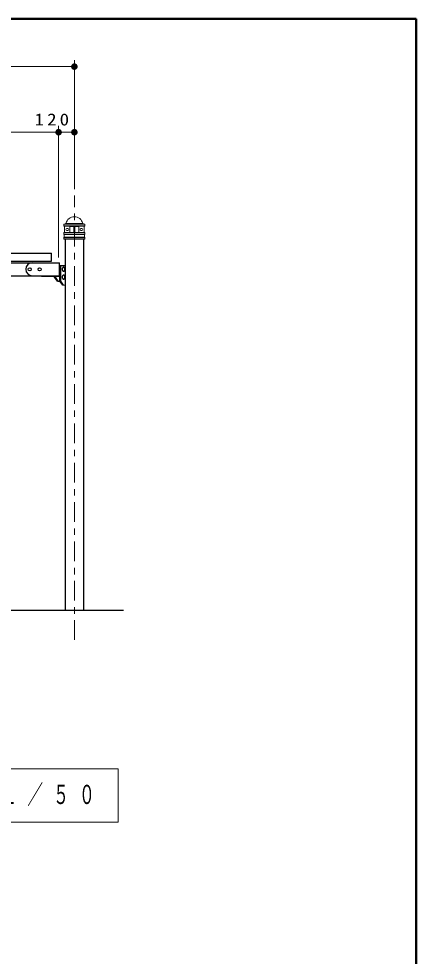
# Model space of a CAD drawing. Units: millimetres on the paper, scale 1:50. Extents: x -365 to 10, y -38 to 257.
# Drawn here: x -60.6 to 0, y 114.1 to 257 of the extents above; entities that cross this region are included whole.
import ezdxf

# ---------------------------------------------------------------- set-up
doc = ezdxf.new("R2010")
doc.units = ezdxf.units.MM
doc.linetypes.add('USER2', pattern=[6, 3, -1, 1, -1])
doc.layers.add('LY_1', color=7, linetype='Continuous', lineweight=25)
doc.layers.add('LY_2', color=7, linetype='Continuous', lineweight=13)
doc.styles.add('ＭＳ ゴシック', font='')
doc.styles.get('ＭＳ ゴシック').set_extended_font_data('MS Gothic')

# ---------------------------------------------------------------- blocks, each defined once
blk = doc.blocks.new('filled_dot')
at = {"color": 0, "linetype": 'Continuous', "lineweight": -2, "const_width": 1.25}
blk.add_lwpolyline([(-0.625, 0, 1), (0.625, 0, 1)], format="xyb", close=True, dxfattribs=at)

msp = doc.modelspace()

# ---------------------------------------------------------------- linework, layer by layer
at = {"layer": 'LY_1', "lineweight": 13}
for p, q in [((-52.107, 231.028), (-52.107, 250.697)), ((-116.907, 249.697), (-52.107, 249.697)), ((-54.507, 220.606), (-54.507, 240.697)), ((-114.507, 239.697), (-54.507, 239.697)), ((-58.272, 239.697), (-52.107, 239.697)), ((-53.687, 225.666), (-53.667, 225.686)), ((-53.687, 225.666), (-53.687, 225.406)), ((-53.687, 225.666), (-50.527, 225.666)), ((-53.687, 225.406), (-50.527, 225.406)), ((-53.687, 225.406), (-53.667, 225.386)), ((-53.667, 225.686), (-50.547, 225.686)), ((-53.667, 225.386), (-52.845, 225.35)), ((-53.667, 225.386), (-50.547, 225.386)), ((-53.647, 224.386), (-52.845, 224.421)), ((-53.607, 225.382), (-53.607, 224.39)), ((-53.505, 225.686), (-53.387, 225.804)), ((-53.387, 225.804), (-50.827, 225.804)), ((-53.257, 225.036), (-53.117, 225.036)), ((-53.257, 224.736), (-53.117, 224.736)), ((-52.807, 225.348), (-52.177, 225.348)), ((-52.807, 225.31), (-52.807, 224.461)), ((-52.807, 224.422), (-52.177, 224.422)), ((-52.177, 225.346), (-52.177, 224.426)), ((-51.407, 225.348), (-52.037, 225.348)), ((-52.037, 225.346), (-52.037, 224.426)), ((-51.407, 224.422), (-52.037, 224.422)), ((-51.407, 225.31), (-51.407, 224.461)), ((-50.547, 225.386), (-51.368, 225.35)), ((-50.567, 224.386), (-51.368, 224.421)), ((-50.957, 225.036), (-51.097, 225.036)), ((-50.957, 224.736), (-51.097, 224.736)), ((-50.709, 225.686), (-50.827, 225.804)), ((-50.607, 225.382), (-50.607, 224.39)), ((-50.547, 225.686), (-50.527, 225.666)), ((-50.547, 225.386), (-50.527, 225.406)), ((-50.527, 225.666), (-50.527, 225.406)), ((-53.647, 224.386), (-53.687, 224.346)), ((-53.687, 224.346), (-50.527, 224.346)), ((-53.687, 224.346), (-53.687, 224.106)), ((-53.687, 224.106), (-50.527, 224.106)), ((-53.687, 224.106), (-53.667, 224.086)), ((-53.667, 223.686), (-53.687, 223.666)), ((-53.687, 223.666), (-50.527, 223.666)), ((-53.687, 223.666), (-53.687, 223.426)), ((-53.687, 223.426), (-50.527, 223.426)), ((-53.687, 223.426), (-53.647, 223.386)), ((-53.667, 224.086), (-50.547, 224.086)), ((-53.667, 224.086), (-53.667, 223.686)), ((-53.667, 223.686), (-50.547, 223.686)), ((-53.647, 224.386), (-50.567, 224.386)), ((-53.647, 223.386), (-50.567, 223.386)), ((-50.567, 224.386), (-50.527, 224.346)), ((-50.527, 223.426), (-50.567, 223.386)), ((-50.527, 224.106), (-50.547, 224.086)), ((-50.547, 224.086), (-50.547, 223.686)), ((-50.547, 223.686), (-50.527, 223.666)), ((-50.527, 224.346), (-50.527, 224.106)), ((-50.527, 223.666), (-50.527, 223.426)), ((-45.429, 142.631), (-88.229, 142.631)), ((-45.429, 134.498), (-45.429, 142.631)), ((-88.229, 134.498), (-45.429, 134.498))]:
    msp.add_line(p, q, dxfattribs=at)
at = {"layer": 'LY_1', "linetype": 'USER2', "lineweight": 13}
msp.add_line((-52.107, 162.29), (-52.107, 230.028), dxfattribs=at)
at = {"layer": 'LY_1'}
for p, q in [((-53.505, 223.386), (-53.505, 166.804)), ((-50.709, 223.386), (-50.709, 166.804)), ((-84.507, 219.804), (-58.507, 219.804)), ((-84.507, 217.804), (-58.507, 217.804)), ((-115.509, 166.804), (-44.614, 166.804))]:
    msp.add_line(p, q, dxfattribs=at)
at = {"layer": 'LY_1', "color": 40}
for p, q in [((-113.447, 221.264), (-55.567, 221.264)), ((-55.567, 220.064), (-55.567, 221.264)), ((-113.447, 220.064), (-55.567, 220.064))]:
    msp.add_line(p, q, dxfattribs=at)
at = {"layer": 'LY_1', "color": 4}
for p, q in [((-58.507, 219.804), (-54.387, 219.804)), ((-54.387, 217.684), (-54.387, 219.804)), ((-54.387, 219.404), (-53.505, 219.404)), ((-54.301, 217.004), (-54.301, 219.404)), ((-54.174, 217.004), (-54.174, 219.404)), ((-58.507, 217.804), (-54.387, 217.804)), ((-57.107, 217.684), (-57.107, 217.804)), ((-54.387, 217.684), (-57.107, 217.684)), ((-55.122, 217.604), (-55.122, 217.684)), ((-54.697, 217.004), (-55.122, 217.604)), ((-55.122, 217.604), (-54.994, 217.604)), ((-54.994, 217.604), (-54.994, 217.684)), ((-54.57, 217.004), (-54.994, 217.604)), ((-54.697, 217.004), (-54.174, 217.004)), ((-53.877, 216.404), (-54.301, 217.004)), ((-53.75, 216.404), (-54.174, 217.004))]:
    msp.add_line(p, q, dxfattribs=at)
at = {"layer": 'LY_1', "color": 4, "lineweight": 13}
msp.add_line((-53.877, 216.404), (-53.505, 216.404), dxfattribs=at)
at = {"layer": 'LY_1', "color": 4}
for points in [[(-53.75, 219.104), (-53.768, 219.102), (-53.787, 219.099), (-53.805, 219.093), (-53.822, 219.085), (-53.839, 219.075), (-53.856, 219.063), (-53.871, 219.049), (-53.886, 219.033), (-53.9, 219.016), (-53.912, 218.996), (-53.924, 218.976), (-53.933, 218.954), (-53.942, 218.93), (-53.949, 218.906), (-53.955, 218.881), (-53.959, 218.856), (-53.961, 218.83), (-53.962, 218.804), (-53.961, 218.777), (-53.959, 218.751), (-53.955, 218.726), (-53.949, 218.701), (-53.942, 218.677), (-53.933, 218.654), (-53.924, 218.632), (-53.912, 218.611), (-53.9, 218.591), (-53.886, 218.574), (-53.871, 218.558), (-53.856, 218.544), (-53.839, 218.532), (-53.822, 218.522), (-53.805, 218.514), (-53.787, 218.508), (-53.768, 218.505), (-53.75, 218.504), (-53.731, 218.505), (-53.713, 218.508), (-53.695, 218.514), (-53.677, 218.522), (-53.66, 218.532), (-53.644, 218.544), (-53.628, 218.558), (-53.613, 218.574), (-53.6, 218.591), (-53.587, 218.611), (-53.576, 218.632), (-53.566, 218.654), (-53.558, 218.677), (-53.55, 218.701), (-53.545, 218.726), (-53.541, 218.751), (-53.538, 218.777), (-53.538, 218.804), (-53.538, 218.83), (-53.541, 218.856), (-53.545, 218.881), (-53.55, 218.906), (-53.558, 218.93), (-53.566, 218.954), (-53.576, 218.976), (-53.587, 218.996), (-53.6, 219.016), (-53.613, 219.033), (-53.628, 219.049), (-53.644, 219.063), (-53.66, 219.075), (-53.677, 219.085), (-53.695, 219.093), (-53.713, 219.099), (-53.731, 219.102)], [(-53.75, 217.904), (-53.768, 217.902), (-53.787, 217.899), (-53.805, 217.893), (-53.822, 217.885), (-53.839, 217.875), (-53.856, 217.863), (-53.871, 217.849), (-53.886, 217.833), (-53.9, 217.816), (-53.912, 217.796), (-53.924, 217.776), (-53.933, 217.754), (-53.942, 217.73), (-53.949, 217.706), (-53.955, 217.681), (-53.959, 217.656), (-53.961, 217.63), (-53.962, 217.604), (-53.961, 217.577), (-53.959, 217.551), (-53.955, 217.526), (-53.949, 217.501), (-53.942, 217.477), (-53.933, 217.454), (-53.924, 217.432), (-53.912, 217.411), (-53.9, 217.391), (-53.886, 217.374), (-53.871, 217.358), (-53.856, 217.344), (-53.839, 217.332), (-53.822, 217.322), (-53.805, 217.314), (-53.787, 217.308), (-53.768, 217.305), (-53.75, 217.304), (-53.731, 217.305), (-53.713, 217.308), (-53.695, 217.314), (-53.677, 217.322), (-53.66, 217.332), (-53.644, 217.344), (-53.628, 217.358), (-53.613, 217.374), (-53.6, 217.391), (-53.587, 217.411), (-53.576, 217.432), (-53.566, 217.454), (-53.558, 217.477), (-53.55, 217.501), (-53.545, 217.526), (-53.541, 217.551), (-53.538, 217.577), (-53.538, 217.604), (-53.538, 217.63), (-53.541, 217.656), (-53.545, 217.681), (-53.55, 217.706), (-53.558, 217.73), (-53.566, 217.754), (-53.576, 217.776), (-53.587, 217.796), (-53.6, 217.816), (-53.613, 217.833), (-53.628, 217.849), (-53.644, 217.863), (-53.66, 217.875), (-53.677, 217.885), (-53.695, 217.893), (-53.713, 217.899), (-53.731, 217.902)]]:
    msp.add_lwpolyline(points, close=True, dxfattribs=at)
for centre in [(-58.907, 218.804), (-57.407, 218.804)]:
    msp.add_circle(centre, 0.24, dxfattribs=at)
at = {"layer": 'LY_1', "lineweight": 13}
for centre, radius, start, end in [((-52.107, 225.484), 1.319, 14.00253, 165.99746), ((-53.257, 224.886), 0.15, 90, 270), ((-53.117, 224.886), 0.15, 270, 90), ((-52.847, 225.31), 0.04, 0, 87.5), ((-52.847, 224.461), 0.04, 272.5, 0), ((-52.217, 225.346), 0.04, 0, 90), ((-52.217, 224.426), 0.04, 270, 0), ((-51.997, 225.346), 0.04, 90, 180), ((-51.997, 224.426), 0.04, 180, 270), ((-51.367, 225.31), 0.04, 92.5, 180), ((-51.367, 224.461), 0.04, 180, 267.5), ((-51.097, 224.886), 0.15, 90, 270), ((-50.957, 224.886), 0.15, 270, 90)]:
    msp.add_arc(centre, radius, start, end, dxfattribs=at)
at = {"layer": 'LY_1', "color": 4}
msp.add_arc((-58.507, 218.804), 1, 90, 270, dxfattribs=at)
at = {"layer": 'LY_2', "lineweight": 50}
for p, q in [((0, 257), (-365, 257)), ((0, 0), (0, 257))]:
    msp.add_line(p, q, dxfattribs=at)

# ---------------------------------------------------------------- block references
at = {"layer": 'LY_1', "lineweight": 13, "xscale": 0.4, "yscale": 0.4, "rotation": 180}
for p in [(-52.107, 249.697), (-54.507, 239.697), (-52.107, 239.697)]:
    msp.add_blockref('filled_dot', p, dxfattribs=at)
at = {"layer": 'LY_1', "lineweight": 13, "xscale": 0.4, "yscale": 0.4}
msp.add_blockref('filled_dot', (-54.507, 239.697), dxfattribs=at)

# ---------------------------------------------------------------- texts
at = {"layer": 'LY_1', "style": 'ＭＳ ゴシック'}
for s, insert, char_height, attachment_point in [('\\T1.33;\\W1.15;120', (-55.303, 240.697), 1.833, 8), ('\\T1.64;\\W0.6;側面図\u3000Ｓ＝１／５０', (-86.829, 138.565), 2.933, 4)]:
    msp.add_mtext(s, dxfattribs=dict(at, insert=insert, char_height=char_height, attachment_point=attachment_point))

doc.saveas('drawing.dxf')
